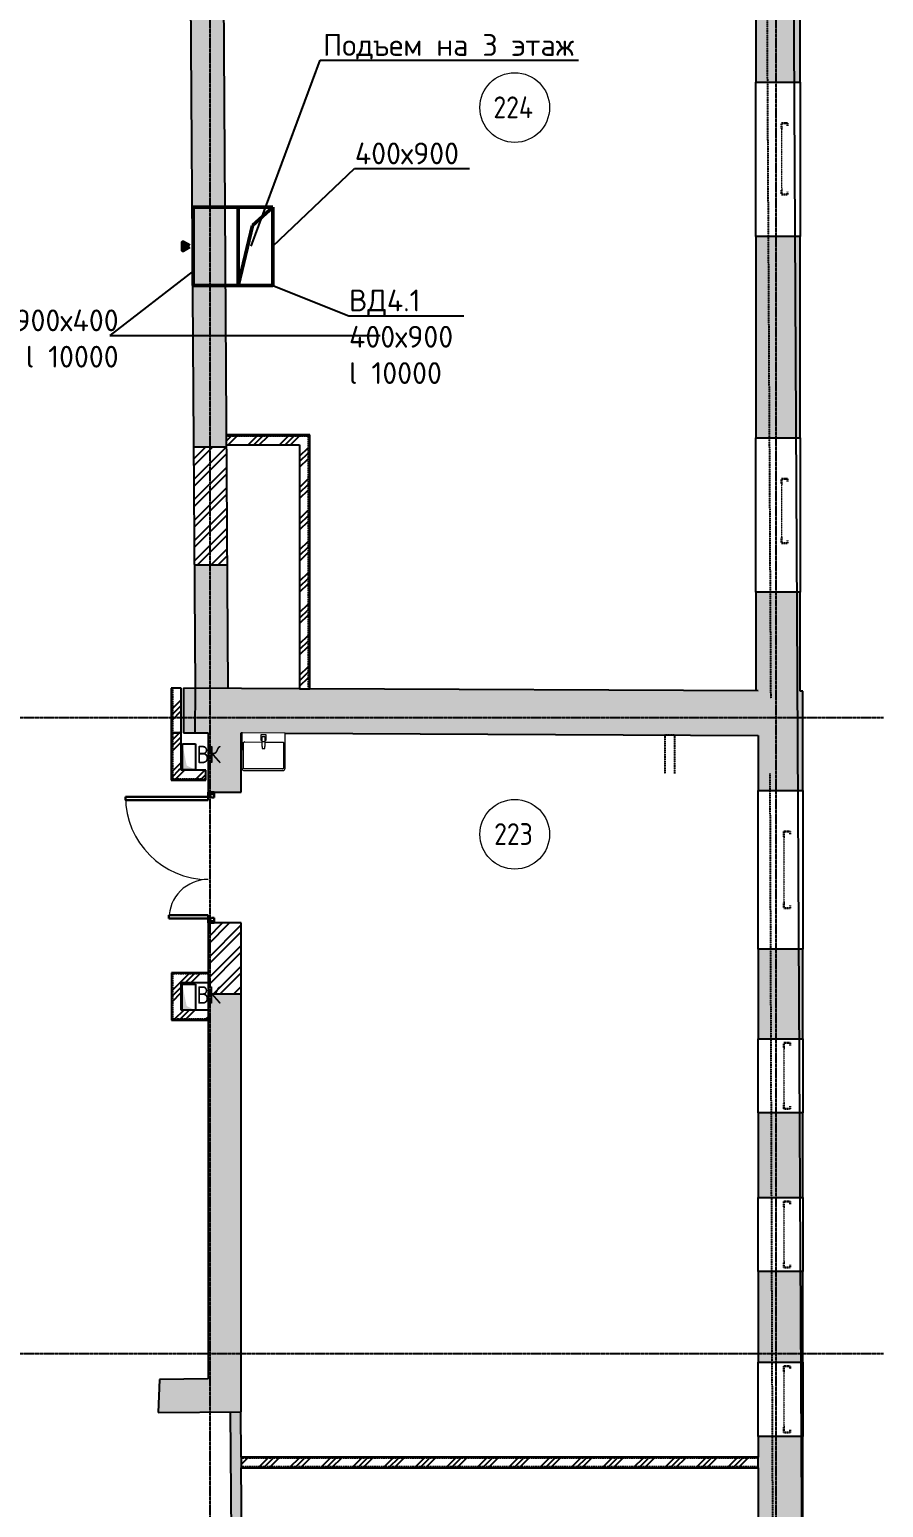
# Model space of a CAD drawing. Header units: millimetres. Extents: x -99936 to 523262, y -63190 to 327013.
# Drawn here: x 155473 to 165281, y 11641 to 28605 of the extents above; entities that cross this region are included whole.
import ezdxf
from ezdxf import colors
from ezdxf.entities.mleader import LeaderData, LeaderLine
from ezdxf.math import Vec2, Vec3

# ---------------------------------------------------------------- set-up
doc = ezdxf.new("R2010")
doc.units = ezdxf.units.MM
for name, pattern in [('ADSK_Линия сетки', [25, 20, -2.5, 0, -2.5]), ('ADSK_Сверху', [4.5, 3, -1.5]), ('ADSK_Снесено', [4.5, 3, -1.5])]:
    doc.linetypes.add(name, pattern=pattern)
for name, color, linetype, lineweight, true_color in [('_ Окна', 5, 'Continuous', 30, 0x0000ff), ('Линии', 7, 'Continuous', 9, 0x00a600), ('Стены внутренние', 5, 'Continuous', 18, 0x0000ff), ('Стены наружные', 1, 'ADSK_Снесено', 18, 0xff0000)]:
    doc.layers.add(name, color=color, linetype=linetype, lineweight=lineweight, true_color=true_color)
for name, color, linetype, lineweight in [('Аннотация', 7, 'Continuous', 9), ('Вытяжка', 5, 'Continuous', 60), ('Двери', 251, 'Continuous', 18), ('ДУ', 5, 'Continuous', 50), ('Марки помещений', 7, 'Continuous', 20), ('Окна', 251, 'Continuous', 18), ('Перекрытие', 7, 'Continuous', 18), ('Сантехника', 251, 'Continuous', 18), ('Узлы', 7, 'Continuous', 18)]:
    doc.layers.add(name, color=color, linetype=linetype, lineweight=lineweight)
doc.styles.add('GOST Common_1', font='GOST Common_0.ttf', dxfattribs={"width": 0.9, "height": 200})
doc.styles.add('GOST Common_2', font='GOST Common_0.ttf', dxfattribs={"width": 0.9, "height": 250})
doc.styles.add('ISOCPEUR', font='isocpeur.ttf', dxfattribs={"height": 250})
pattern_1 = [(45, (108139.4, 150), (-179.6051, 179.6051), []), (45, (108202.9, 150), (0, 359.2102), []), (45, (108075.9, 150), (0, 359.2102), [])]
pattern_2 = [(45, (108139.4, 150), (-117.8655, 117.8655), []), (45, (108217.98, 150), (-117.8655, 117.8655), [])]

# ---------------------------------------------------------------- blocks, each defined once
blk = doc.blocks.new('Витраж-тент со смещением вовне - 60мм 30 сдвиг-1466956-02 План 2-го этажа маркировочный')
at = {"layer": '_ Окна', "color": 161, "linetype": 'ADSK_Сверху', "true_color": 0xaaaaff}
for p, q in [((-410, 25), (-410, -45)), ((-410, 25), (-380, 25)), ((-410, -45), (-410, 25)), ((410, 25), (380, 25)), ((410, -45), (410, 25)), ((410, -45), (410, 25)), ((-350, -45), (-410, -45)), ((-350, -35), (-350, -45)), ((350, -35), (350, -45)), ((350, -45), (410, -45))]:
    blk.add_line(p, q, dxfattribs=at)
at = {"layer": 'Окна', "color": 161, "linetype": 'ADSK_Сверху', "true_color": 0xaaaaff}
blk.add_line((-350, -45), (350, -45), dxfattribs=at)
blk = doc.blocks.new('Витраж-тент со смещением вовне - 60мм 30 сдвиг-1466950-02 План 2-го этажа маркировочный')
at = {"layer": '_ Окна', "color": 161, "linetype": 'ADSK_Сверху', "true_color": 0xaaaaff}
for p, q in [((-370, 25), (-370, -45)), ((-370, 25), (-340, 25)), ((-370, -45), (-370, 25)), ((370, 25), (340, 25)), ((370, -45), (370, 25)), ((370, -45), (370, 25)), ((-310, -45), (-370, -45)), ((-310, -35), (-310, -45)), ((310, -35), (310, -45)), ((310, -45), (370, -45))]:
    blk.add_line(p, q, dxfattribs=at)
at = {"layer": 'Окна', "color": 161, "linetype": 'ADSK_Сверху', "true_color": 0xaaaaff}
blk.add_line((-310, -45), (310, -45), dxfattribs=at)
blk = doc.blocks.new('Витраж-тент со смещением вовне - 60мм 30 сдвиг-1466942-02 План 2-го этажа маркировочный')
at = {"layer": '_ Окна', "color": 161, "linetype": 'ADSK_Сверху', "true_color": 0xaaaaff}
for p, q in [((-440, 25), (-440, -45)), ((-440, 25), (-410, 25)), ((-440, -45), (-440, 25)), ((440, 25), (410, 25)), ((440, -45), (440, 25)), ((440, -45), (440, 25)), ((-380, -45), (-440, -45)), ((-380, -35), (-380, -45)), ((380, -35), (380, -45)), ((380, -45), (440, -45))]:
    blk.add_line(p, q, dxfattribs=at)
at = {"layer": 'Окна', "color": 161, "linetype": 'ADSK_Сверху', "true_color": 0xaaaaff}
blk.add_line((-380, -45), (380, -45), dxfattribs=at)
blk = doc.blocks.new('Витраж-тент со смещением вовне - 60мм 30 сдвиг-1466941-02 План 2-го этажа маркировочный')
at = {"layer": '_ Окна', "color": 161, "linetype": 'ADSK_Сверху', "true_color": 0xaaaaff}
for p, q in [((-379, 25), (-379, -45)), ((-379, 25), (-349, 25)), ((-379, -45), (-379, 25)), ((379, 25), (349, 25)), ((379, -45), (379, 25)), ((379, -45), (379, 25)), ((-319, -45), (-379, -45)), ((-319, -35), (-319, -45)), ((319, -35), (319, -45)), ((319, -45), (379, -45))]:
    blk.add_line(p, q, dxfattribs=at)
at = {"layer": 'Окна', "color": 161, "linetype": 'ADSK_Сверху', "true_color": 0xaaaaff}
blk.add_line((-319, -45), (319, -45), dxfattribs=at)
blk = doc.blocks.new('AC_Дверь_Двупольная - Д-28л 1500х2200h-2039724-02 План 2-го этажа маркировочный')
at = {"layer": 'Двери', "lineweight": 30}
for p, q in [((700, 1140), (660, 1140)), ((660, 1140), (660, 190)), ((700, 190), (700, 1140)), ((-700, 640), (-660, 640)), ((-700, 190), (-700, 640)), ((-660, 640), (-660, 190)), ((-750, 190), (-730, 190)), ((-750, 120), (-750, 190)), ((-730, 190), (-700, 190)), ((-730, 120), (-730, 190)), ((-730, 190), (-730, 120)), ((-660, 190), (-700, 190)), ((-700, 190), (-700, 150)), ((660, 190), (700, 190)), ((730, 190), (700, 190)), ((700, 190), (700, 150)), ((730, 120), (730, 190)), ((750, 190), (730, 190)), ((730, 190), (730, 120)), ((750, 120), (750, 190)), ((-730, 120), (-750, 120)), ((-690, 120), (-730, 120)), ((-700, 150), (-690, 150)), ((-690, 150), (-690, 120)), ((700, 150), (690, 150)), ((690, 150), (690, 120)), ((690, 120), (730, 120)), ((730, 120), (750, 120))]:
    blk.add_line(p, q, dxfattribs=at)
at = {"layer": 'Двери'}
for centre, radius, start, end in [((700, 190), 950, 90, 180), ((-700, 190), 450, 360, 90)]:
    blk.add_arc(centre, radius, start, end, dxfattribs=at)
blk = doc.blocks.new('Parametric_Porcelain_bathroom_sink_20774 - 500х430мм-2098796-02 План 2-го этажа маркировочный')
at = {"layer": 'Сантехника'}
for p, q in [((-125, 605), (-125, 205)), ((-105, 318), (-105, 605)), ((345, 635), (-95, 635)), ((-95, 615), (345, 615)), ((355, 605), (355, 318)), ((375, 205), (375, 605)), ((140, 384), (110, 384)), ((110, 384), (110, 361)), ((140, 384), (110, 384)), ((110, 301), (110, 361)), ((140, 361), (140, 384)), ((140, 361), (140, 301)), ((-125, 205), (-120, 205)), ((-120, 205), (-115, 205)), ((-115, 205), (365, 205)), ((110, 308), (-95, 308)), ((93, 286), (93, 227)), ((110, 288), (95, 288)), ((95, 225), (155, 225)), ((110, 266), (110, 301)), ((140, 301), (110, 301)), ((110, 246), (110, 266)), ((140, 246), (110, 246)), ((345, 308), (140, 308)), ((140, 301), (140, 266)), ((155, 288), (140, 288)), ((140, 266), (140, 246)), ((156, 227), (156, 286)), ((365, 205), (370, 205)), ((370, 205), (375, 205))]:
    blk.add_line(p, q, dxfattribs=at)
at = {"layer": 'Сантехника', "flags": 128}
for points in [[(-95, 635), (-96, 635), (-97, 635), (-99, 635), (-100, 635), (-101, 634), (-102, 634), (-103, 634), (-104, 633), (-106, 633), (-107, 633), (-108, 632), (-109, 632), (-110, 631), (-111, 630), (-112, 630), (-113, 629), (-114, 628), (-115, 628), (-116, 627), (-117, 626), (-117, 625), (-118, 624), (-119, 623), (-120, 622), (-120, 621), (-121, 620), (-121, 619), (-122, 618), (-123, 617), (-123, 616), (-123, 615), (-124, 614), (-124, 612), (-124, 611), (-125, 610), (-125, 609), (-125, 608), (-125, 607), (-125, 605), (-125, 605)], [(-105, 605), (-105, 605), (-105, 606), (-105, 606), (-105, 607), (-105, 607), (-105, 607), (-105, 608), (-104, 608), (-104, 609), (-104, 609), (-104, 609), (-104, 610), (-104, 610), (-103, 610), (-103, 611), (-103, 611), (-103, 611), (-103, 612), (-102, 612), (-102, 612), (-102, 612), (-101, 613), (-101, 613), (-101, 613), (-100, 613), (-100, 614), (-100, 614), (-99, 614), (-99, 614), (-99, 614), (-98, 614), (-98, 615), (-97, 615), (-97, 615), (-97, 615), (-96, 615), (-96, 615), (-96, 615), (-95, 615), (-95, 615)], [(-105, 606), (-105, 606), (-105, 606), (-105, 605), (-105, 605)], [(-101, 613), (-101, 613), (-102, 613), (-102, 612), (-102, 612), (-102, 612)], [(-95, 615), (-95, 615), (-96, 615), (-96, 615), (-97, 615)], [(375, 605), (375, 606), (375, 607), (375, 609), (375, 610), (374, 611), (374, 612), (374, 613), (373, 614), (373, 616), (373, 617), (372, 618), (372, 619), (371, 620), (370, 621), (370, 622), (369, 623), (368, 624), (368, 625), (367, 626), (366, 627), (365, 627), (364, 628), (363, 629), (362, 630), (361, 630), (360, 631), (359, 631), (358, 632), (357, 633), (356, 633), (355, 633), (354, 634), (352, 634), (351, 634), (350, 635), (349, 635), (348, 635), (347, 635), (345, 635), (345, 635)], [(346, 615), (346, 615), (346, 615), (345, 615), (345, 615)], [(345, 615), (345, 615), (346, 615), (346, 615), (347, 615), (347, 615), (347, 615), (348, 615), (348, 614), (349, 614), (349, 614), (349, 614), (350, 614), (350, 614), (350, 613), (351, 613), (351, 613), (351, 613), (352, 613), (352, 612), (352, 612), (352, 612), (353, 611), (353, 611), (353, 611), (353, 610), (354, 610), (354, 610), (354, 609), (354, 609), (354, 609), (354, 608), (355, 608), (355, 607), (355, 607), (355, 607), (355, 606), (355, 606), (355, 606), (355, 605), (355, 605)], [(353, 611), (353, 611), (353, 612), (352, 612), (352, 612), (352, 612)], [(355, 605), (355, 605), (355, 606), (355, 606), (355, 607)], [(-105, 318), (-105, 318), (-105, 317), (-105, 317), (-105, 317)], [(-95, 308), (-95, 308), (-96, 308), (-96, 308), (-97, 308), (-97, 308), (-97, 308), (-98, 309), (-98, 309), (-99, 309), (-99, 309), (-99, 309), (-100, 309), (-100, 309), (-100, 310), (-101, 310), (-101, 310), (-101, 310), (-102, 311), (-102, 311), (-102, 311), (-102, 311), (-103, 312), (-103, 312), (-103, 312), (-103, 313), (-104, 313), (-104, 313), (-104, 314), (-104, 314), (-104, 315), (-104, 315), (-105, 315), (-105, 316), (-105, 316), (-105, 316), (-105, 317), (-105, 317), (-105, 318), (-105, 318), (-105, 318)], [(-103, 312), (-103, 312), (-103, 312), (-102, 311), (-102, 311), (-102, 311)], [(-96, 308), (-96, 308), (-96, 308), (-95, 308), (-95, 308)], [(355, 318), (355, 318), (355, 317), (355, 317), (355, 317), (355, 316), (355, 316), (355, 315), (354, 315), (354, 315), (354, 314), (354, 314), (354, 314), (354, 313), (353, 313), (353, 313), (353, 312), (353, 312), (353, 312), (352, 311), (352, 311), (352, 311), (351, 310), (351, 310), (351, 310), (350, 310), (350, 310), (350, 309), (349, 309), (349, 309), (349, 309), (348, 309), (348, 309), (347, 308), (347, 308), (347, 308), (346, 308), (346, 308), (346, 308), (345, 308), (345, 308)], [(345, 308), (345, 308), (346, 308), (346, 308), (347, 308)], [(351, 310), (351, 310), (352, 311), (352, 311), (352, 311), (352, 311)], [(355, 317), (355, 317), (355, 318), (355, 318), (355, 318)]]:
    blk.add_lwpolyline(points, dxfattribs=at)
at = {"layer": 'Сантехника'}
for centre, radius, start, end in [((95, 286), 1.87, 120, 150), ((95, 286), 1.87, 90, 180), ((95, 286), 1.87, 120, 150), ((95, 286), 1.87, 120, 150), ((95, 227), 1.49, 180, 270), ((155, 286), 1.87, 0, 90), ((155, 227), 1.49, 270, 360), ((155, 286), 1.87, 30, 60), ((155, 286), 1.87, 30, 60), ((155, 286), 1.87, 30, 60)]:
    blk.add_arc(centre, radius, start, end, dxfattribs=at)
blk = doc.blocks.new('ADSK_Марка_Помещение_ОдноЗначение - Номер-247393-02 План 2-го этажа маркировочный')
at = {"layer": 'Марки помещений'}
blk.add_circle((0, 0), 4, dxfattribs=at)
blk = doc.blocks.new('*U2030')
for p, q in [((0, 450), (0, -450)), ((0, 0), (0, 50))]:
    blk.add_line(p, q)
at = {"layer": 'Вытяжка'}
blk.add_lwpolyline([(45, 0), (122, -44), (122, 44)], close=True, dxfattribs=at)

msp = doc.modelspace()

# ---------------------------------------------------------------- hatches: boundary and pattern name
at = {"layer": 'Стены внутренние', "lineweight": 25, "true_color": 0x636466}
h = msp.add_hatch(color=251, dxfattribs=at)
h.paths.add_polyline_path([(157754.999, 21041.655), (157745.776, 22458.573), (157365.784, 22456.1), (157374.98, 21043.41), (157701.077, 21041.904)])
h.paths.add_polyline_path([(157356.946, 23813.889), (157736.938, 23816.363), (157693.239, 30529.8), (157313.247, 30527.327), (157327.161, 28389.841)])
h.paths.add_polyline_path([(157303.484, 32027.295), (157683.476, 32029.768), (157650.936, 37028.762), (157270.9, 37033.066), (157300.275, 32520.267)])
h = msp.add_hatch(dxfattribs=at)
h.set_pattern_fill('FP_1', color=251, style=0, pattern_type=2)
h.set_pattern_definition(pattern_1)
h.paths.add_polyline_path([(157736.805, 23836.878), (158675.615, 23836.878), (158675.615, 23936.878), (157736.154, 23936.878)])
h = msp.add_hatch(dxfattribs=at)
h.set_pattern_fill('FP_2', color=251, style=0, pattern_type=2)
h.set_pattern_definition(pattern_2)
h.paths.add_polyline_path([(157365.784, 22456.1), (157745.776, 22458.573), (157736.938, 23816.363), (157356.946, 23813.889), (157363.969, 22735.085)])
h = msp.add_hatch(dxfattribs=at)
h.set_pattern_fill('FP_1', color=251, style=0, pattern_type=2)
h.set_pattern_definition(pattern_1)
h.paths.add_polyline_path([(158675.615, 21037.405), (158675.615, 23836.878), (158575.615, 23836.878), (158575.615, 21037.867)])
h = msp.add_hatch(dxfattribs=at)
h.set_pattern_fill('FP_1', color=251, style=0, pattern_type=2)
h.set_pattern_definition(pattern_1)
h.paths.add_polyline_path([(157213.809, 20534.149), (157213.809, 21044.154), (157113.809, 21044.154), (157113.809, 20534.149)])
h = msp.add_hatch(dxfattribs=at)
h.set_pattern_fill('FP_1', color=251, style=0, pattern_type=2)
h.set_pattern_definition(pattern_1)
h.paths.add_polyline_path([(157213.809, 20103.939), (157213.809, 20534.149), (157113.809, 20534.149), (157113.809, 20103.939)])
h = msp.add_hatch(color=251, dxfattribs=at)
h.paths.add_polyline_path([(157524.666, 12735.945), (157904.666, 12739.588), (157904.666, 17531.682), (157524.666, 17531.682), (157524.666, 12739.588)])
h.paths.add_polyline_path([(157524.666, 19849.642), (157904.666, 19850.216), (157904.666, 20530.959), (157524.666, 20532.713), (157524.666, 19850.216)])
h = msp.add_hatch(dxfattribs=at)
h.set_pattern_fill('FP_1', color=251, style=0, pattern_type=2)
h.set_pattern_definition(pattern_1)
h.paths.add_polyline_path([(157113.809, 20003.939), (157498.053, 20003.939), (157498.053, 20103.939), (157113.809, 20103.939)])
h = msp.add_hatch(dxfattribs=at)
h.set_pattern_fill('FP_2', color=251, style=0, pattern_type=2)
h.set_pattern_definition(pattern_2)
h.paths.add_polyline_path([(157772.627, 17531.682), (157904.666, 17531.682), (157904.666, 18349.638), (157524.666, 18349.638), (157524.666, 17531.682), (157621.681, 17531.682)])
h = msp.add_hatch(dxfattribs=at)
h.set_pattern_fill('FP_1', color=251, style=0, pattern_type=2)
h.set_pattern_definition(pattern_1)
h.paths.add_polyline_path([(157524.666, 17665.939), (157524.666, 17765.939), (157113.809, 17765.939), (157113.809, 17665.939), (157213.809, 17665.939)])
h = msp.add_hatch(dxfattribs=at)
h.set_pattern_fill('FP_1', color=251, style=0, pattern_type=2)
h.set_pattern_definition(pattern_1)
h.paths.add_polyline_path([(157213.809, 17347.939), (157213.809, 17665.939), (157113.809, 17665.939), (157113.809, 17347.939), (157154.296, 17347.939)])
h = msp.add_hatch(dxfattribs=at)
h.set_pattern_fill('FP_1', color=251, style=0, pattern_type=2)
h.set_pattern_definition(pattern_1)
h.paths.add_polyline_path([(157377.813, 17247.939), (157524.666, 17247.939), (157524.666, 17347.939), (157113.809, 17347.939), (157113.809, 17247.939), (157227.813, 17247.939)])
h = msp.add_hatch(color=251, dxfattribs=at)
h.paths.add_polyline_path([(154861.073, 12710.41), (155257.605, 12714.211), (155253.312, 13094.187), (154857.43, 13090.392), (154860.724, 12746.862)])
h.paths.add_polyline_path([(156949.565, 12730.432), (157524.666, 12735.945), (157524.666, 13115.963), (156964.772, 13110.595), (156951.59, 12781.055)])
h = msp.add_hatch(color=251, dxfattribs=at)
h.paths.add_polyline_path([(157928.32, 9192.302), (157919.936, 10190.436), (157799.94, 10189.428), (157808.316, 9192.302)])
h.paths.add_polyline_path([(157788.717, 11525.709), (157908.713, 11526.716), (157898.526, 12739.53), (157778.531, 12738.379), (157788.708, 11526.716)])
h = msp.add_hatch(dxfattribs=at)
h.set_pattern_fill('FP_1', color=251, style=0, pattern_type=2)
h.set_pattern_definition(pattern_1)
h.paths.add_polyline_path([(157903.84, 12106.788), (163843.349, 12106.788), (163843.349, 12206.788), (157903, 12206.788)])
at = {"layer": 'Стены наружные', "linetype": 'Continuous', "lineweight": 25, "true_color": 0x636466}
h = msp.add_hatch(color=251, dxfattribs=at)
h.paths.add_polyline_path([(164324.856, 21011.322), (164324.856, 22148.705), (163814.856, 22148.705), (163814.856, 21013.676), (163982.974, 21012.9)])
h.paths.add_polyline_path([(164324.856, 23918.705), (164324.856, 26230.685), (163814.856, 26230.685), (163814.856, 23918.705), (163931.946, 23918.705)])
h.paths.add_polyline_path([(163931.946, 28000.685), (164324.856, 28000.685), (164324.856, 30454.656), (163814.856, 30454.656), (163814.856, 28000.685), (163880.779, 28000.685)])
h.paths.add_polyline_path([(163877.97, 32224.656), (164324.856, 32224.656), (164324.856, 34754.336), (163814.856, 34754.336), (163814.856, 32224.656), (163859.276, 32224.656)])
h.paths.add_polyline_path([(163847.584, 36524.336), (164324.856, 36524.336), (164324.856, 43909.207), (163814.856, 43909.207), (163814.856, 36524.336), (163838.315, 36524.336)])
h = msp.add_hatch(color=251, dxfattribs=at)
h.paths.add_polyline_path([(157372.625, 20533.415), (157374.98, 21043.41), (157241.823, 21044.025), (157242.048, 20534.018)])
h.paths.add_polyline_path([(155230.118, 20543.308), (155229.892, 21053.314), (154683.789, 21055.836), (154681.434, 20545.841), (155229.892, 20543.309)])
msp.add_hatch(color=251, dxfattribs=at).paths.add_polyline_path([(163843.349, 20503.539), (163843.349, 21013.545), (157374.98, 21043.41), (157372.625, 20533.415), (162213.021, 20511.067)])
h = msp.add_hatch(color=251, dxfattribs=at)
h.paths.add_polyline_path([(164353.349, 9192.302), (164353.349, 9668.551), (163843.349, 9668.551), (163843.349, 9192.302), (163982.974, 9192.302)])
h.paths.add_polyline_path([(164353.349, 11488.551), (164353.349, 12457.188), (163843.349, 12457.188), (163843.349, 11488.551), (163982.974, 11488.551)])
h.paths.add_polyline_path([(163843.349, 13307.188), (164353.349, 13307.188), (164353.349, 14348.217), (163843.349, 14348.217)])
h.paths.add_polyline_path([(163960.994, 15198.217), (164353.349, 15198.217), (164353.349, 16171.204), (163843.349, 16171.204), (163843.349, 15198.217)])
h.paths.add_polyline_path([(163843.349, 17021.204), (164353.349, 17021.204), (164353.349, 18049.21), (163843.349, 18049.21)])
h.paths.add_polyline_path([(164353.349, 19869.21), (164353.349, 21011.19), (163843.349, 21013.545), (163843.349, 19869.21), (164324.856, 19869.21)])
at = {"layer": 'Узлы', "lineweight": 25, "true_color": 0x636466}
for points in [[(157228.46, 20107.955), (157378.46, 20107.955), (157277.958, 20157.452), (157228.46, 20407.955), (157228.46, 20118.59)], [(157277.31, 17347.96), (157377.813, 17347.96), (157277.31, 17397.457), (157227.813, 17647.96), (157227.813, 17347.96)]]:
    msp.add_hatch(color=251, dxfattribs=at).paths.add_polyline_path(points)

# ---------------------------------------------------------------- linework, layer by layer
at = {"linetype": 'ADSK_Линия сетки', "lineweight": 25}
for p, q in [((157549.31, -3863.552), (157549.31, 44684.787)), ((164049.31, -3863.552), (164049.31, 44684.787)), ((97053.175, 20706.788), (165281.118, 20706.788)), ((97053.175, 13406.788), (165281.118, 13406.788))]:
    msp.add_line(p, q, dxfattribs=at)
at = {"color": 251, "lineweight": 25, "true_color": 0x636466}
msp.add_lwpolyline([(154172.612, 21084.059), (154172.612, 43909.207), (164172.017, 43909.207), (164353.349, 8682.302), (158072.8, 8682.302), (158072.8, 300.232), (150176.331, 300.232), (150176.331, 2256.788), (139375.373, 2336.478), (139475.795, 2335.737), (139475.795, -2582.567), (127112.043, -2582.567), (127112.043, 2336.478), (116412.397, 2336.478), (116412.397, 422.021), (108429.898, 456.788), (108429.898, 8679.252)], dxfattribs=at)
at = {"layer": 'ДУ'}
for p, q in [((158268.38, 26567.43), (158033.103, 26356.778)), ((158033.103, 26356.778), (157868.38, 25667.43))]:
    msp.add_line(p, q, dxfattribs=at)
for points in [[(157354.218, 26567.43), (157868.38, 26567.43), (157868.38, 25667.43), (157354.218, 25667.43)], [(158268.38, 26567.43), (158268.38, 25667.43), (157868.38, 25667.43), (157868.38, 26567.43)]]:
    msp.add_lwpolyline(points, close=True, dxfattribs=at)
at = {"layer": 'Линии', "color": 251, "lineweight": 25, "true_color": 0x636466}
for p, q in [((157228.46, 20407.955), (157378.46, 20407.955)), ((157228.46, 20107.955), (157228.46, 20407.955)), ((157378.46, 20407.955), (157378.46, 20107.955)), ((157378.46, 20107.955), (157228.46, 20107.955)), ((157227.813, 17647.96), (157377.813, 17647.96)), ((157227.813, 17347.96), (157227.813, 17647.96)), ((157377.813, 17647.96), (157377.813, 17347.96)), ((157377.813, 17347.96), (157227.813, 17347.96))]:
    msp.add_line(p, q, dxfattribs=at)
at = {"layer": 'Перекрытие', "color": 251, "linetype": 'ADSK_Сверху', "lineweight": 25, "true_color": 0x636466}
for p, q in [((163919.91, 33076.014), (163984.863, 21116.565)), ((163984.863, 21116.565), (163985.891, 20927.347)), ((163976.236, 20064.675), (163991.132, 15814.604)), ((163991.132, 15814.604), (164005.006, 11856.224)), ((164005.006, 11856.224), (164014.804, 9060.653))]:
    msp.add_line(p, q, dxfattribs=at)
at = {"layer": 'Стены внутренние', "color": 251, "lineweight": 25, "true_color": 0x636466}
for p, q in [((157313.247, 30527.327), (157374.98, 21043.41)), ((157754.999, 21041.655), (157693.239, 30529.8)), ((158690.615, 23951.878), (157736.056, 23951.878)), ((158690.615, 21037.336), (158690.615, 23951.878)), ((157356.946, 23813.889), (157736.938, 23816.363)), ((157736.805, 23836.878), (158575.615, 23836.878)), ((158575.615, 23836.878), (158575.615, 21037.867)), ((157745.776, 22458.573), (157365.784, 22456.1)), ((157213.809, 21044.154), (157098.809, 21044.154)), ((157098.809, 21044.154), (157098.809, 19988.939)), ((157213.809, 20103.939), (157213.809, 21044.154)), ((158575.615, 21037.867), (158690.615, 21037.336)), ((157213.809, 20534.149), (157098.809, 20534.68)), ((157098.809, 20534.149), (157213.809, 20534.149)), ((157524.666, 20532.713), (157524.666, 19849.638)), ((157904.666, 19849.638), (157904.666, 20530.959)), ((157498.053, 20103.939), (157213.809, 20103.939)), ((157498.053, 19988.939), (157498.053, 20103.939)), ((157098.809, 19988.939), (157498.053, 19988.939)), ((157594.666, 19849.638), (157904.666, 19849.638)), ((157524.666, 18349.638), (157524.666, 17237.939)), ((157904.666, 18349.638), (157594.666, 18349.638)), ((157904.666, 12739.588), (157904.666, 18349.638)), ((157101.809, 17777.939), (157101.809, 17235.939)), ((157524.666, 17777.939), (157101.809, 17777.939)), ((157213.809, 17347.939), (157213.809, 17665.939)), ((157213.809, 17665.939), (157524.666, 17665.939)), ((157904.666, 17531.682), (157524.666, 17531.682)), ((157524.666, 17347.939), (157213.809, 17347.939)), ((157101.809, 17235.939), (157524.666, 17235.939)), ((157524.666, 17235.939), (157524.666, 13115.963)), ((156964.772, 13110.595), (156949.565, 12730.432)), ((157524.666, 13115.963), (156964.772, 13110.595)), ((156949.565, 12730.432), (157904.666, 12739.588)), ((157778.531, 12738.379), (157790.393, 11326.181)), ((157902.9, 12218.788), (157898.526, 12739.53)), ((163843.349, 12218.788), (157902.9, 12218.788)), ((157902.916, 12216.788), (157903.924, 12096.788)), ((163843.349, 12096.788), (163843.349, 12216.788)), ((157910.388, 11327.189), (157903.941, 12094.788)), ((157903.941, 12094.788), (163843.349, 12094.788))]:
    msp.add_line(p, q, dxfattribs=at)
at = {"layer": 'Стены внутренние', "color": 251, "linetype": 'ADSK_Сверху', "lineweight": 25, "true_color": 0x636466}
for p, q in [((162771.597, 20508.488), (162771.597, 20064.675)), ((162771.597, 20508.488), (162886.597, 20507.957)), ((162886.597, 20064.675), (162886.597, 20507.957))]:
    msp.add_line(p, q, dxfattribs=at)
at = {"layer": 'Стены наружные', "color": 251, "linetype": 'Continuous', "lineweight": 25, "true_color": 0x636466}
for p, q in [((163814.856, 30454.656), (163814.856, 28000.685)), ((164324.856, 28000.685), (164324.856, 30454.656)), ((163814.856, 28000.685), (164324.856, 28000.685)), ((163814.856, 26230.685), (163814.856, 28000.685)), ((164324.856, 28000.685), (164324.856, 26230.685)), ((164324.856, 26230.685), (163814.856, 26230.685)), ((163814.856, 26230.685), (163814.856, 23918.705)), ((164324.856, 23918.705), (164324.856, 26230.685)), ((163814.856, 23918.705), (164324.856, 23918.705)), ((163814.856, 22148.705), (163814.856, 23918.705)), ((164324.856, 23918.705), (164324.856, 22148.705)), ((164324.856, 22148.705), (163814.856, 22148.705)), ((163814.856, 22148.705), (163814.856, 21013.676)), ((164324.856, 21011.322), (164324.856, 22148.705)), ((158575.615, 21037.867), (157241.823, 21044.025)), ((157241.823, 21044.025), (157242.048, 20534.018)), ((157374.98, 21043.41), (157372.625, 20533.415)), ((163843.349, 21013.545), (158690.615, 21037.336)), ((164353.349, 21011.19), (164324.856, 21011.322)), ((164353.349, 19869.21), (164353.349, 21011.19)), ((157242.048, 20534.018), (157524.666, 20532.713)), ((157904.666, 20530.959), (157911.1, 20530.929)), ((158410.754, 20528.622), (163843.349, 20503.539)), ((163843.349, 20503.539), (163843.349, 19869.21)), ((163843.349, 19869.21), (164353.349, 19869.21)), ((163843.349, 18049.21), (163843.349, 19869.21)), ((164353.349, 19869.21), (164353.349, 18049.21)), ((164353.349, 18049.21), (163843.349, 18049.21)), ((163843.349, 18049.21), (163843.349, 17021.204)), ((164353.349, 17021.204), (164353.349, 18049.21)), ((163843.349, 17021.204), (164353.349, 17021.204)), ((163843.349, 16171.204), (163843.349, 17021.204)), ((164353.349, 17021.204), (164353.349, 16171.204)), ((164353.349, 16171.204), (163843.349, 16171.204)), ((163843.349, 16171.204), (163843.349, 15198.217)), ((164353.349, 15198.217), (164353.349, 16171.204)), ((163843.349, 15198.217), (164353.349, 15198.217)), ((163843.349, 14348.217), (163843.349, 15198.217)), ((164353.349, 15198.217), (164353.349, 14348.217)), ((164353.349, 14348.217), (163843.349, 14348.217)), ((163843.349, 14348.217), (163843.349, 13307.188)), ((164353.349, 13307.188), (164353.349, 14348.217)), ((163843.349, 13307.188), (164353.349, 13307.188)), ((163843.349, 12457.188), (163843.349, 13307.188)), ((164353.349, 13307.188), (164353.349, 12457.188)), ((164353.349, 12457.188), (163843.349, 12457.188)), ((163843.349, 12457.188), (163843.349, 12218.788)), ((164353.349, 11488.551), (164353.349, 12457.188)), ((163843.349, 12094.788), (163843.349, 11488.551))]:
    msp.add_line(p, q, dxfattribs=at)
at = {"layer": 'Стены наружные', "color": 251, "lineweight": 25, "true_color": 0x636466}
for p, q in [((158681.615, 23942.878), (157736.115, 23942.878)), ((158675.615, 23936.878), (157736.154, 23936.878)), ((158675.615, 21037.405), (158675.615, 23936.878)), ((158681.615, 21037.377), (158681.615, 23942.878)), ((157107.809, 21044.154), (157107.809, 19997.939)), ((157113.809, 21044.154), (157113.809, 20003.939)), ((157107.809, 19997.939), (157498.053, 19997.939)), ((157113.809, 20003.939), (157498.053, 20003.939)), ((157524.666, 17775.939), (157101.809, 17775.939)), ((157101.809, 17765.939), (157103.809, 17765.939)), ((157103.809, 17777.939), (157103.809, 17235.939)), ((157113.809, 17765.939), (157113.809, 17247.939)), ((157524.666, 17765.939), (157113.809, 17765.939)), ((157103.809, 17247.939), (157101.809, 17247.939)), ((157101.809, 17237.939), (157524.666, 17237.939)), ((157113.809, 17247.939), (157524.666, 17247.939)), ((157524.666, 17235.939), (157524.666, 17237.939)), ((157902.9, 12218.788), (157902.916, 12216.788)), ((163843.349, 12216.788), (157902.916, 12216.788)), ((163843.349, 12216.788), (163843.349, 12218.788)), ((163843.349, 12206.788), (157903, 12206.788)), ((163843.349, 12106.788), (157903.84, 12106.788)), ((163843.349, 12096.788), (157903.924, 12096.788)), ((157903.924, 12096.788), (157903.941, 12094.788)), ((163843.349, 12094.788), (163843.349, 12096.788))]:
    msp.add_line(p, q, dxfattribs=at)

# ---------------------------------------------------------------- block references
at = {"layer": '_ Окна', "color": 251, "linetype": 'ADSK_Сверху', "lineweight": 25, "true_color": 0x636466}
for name, p, rotation in [('Витраж-тент со смещением вовне - 60мм 30 сдвиг-1466956-02 План 2-го этажа маркировочный', (164154.856, 27120.685), 269.9999999999992), ('Витраж-тент со смещением вовне - 60мм 30 сдвиг-1466950-02 План 2-го этажа маркировочный', (164154.856, 23078.705), 269.9999999999992), ('Витраж-тент со смещением вовне - 60мм 30 сдвиг-1466942-02 План 2-го этажа маркировочный', (164183.349, 18959.21), 270.0000000000002), ('Витраж-тент со смещением вовне - 60мм 30 сдвиг-1466941-02 План 2-го этажа маркировочный', (164183.349, 16596.204), 270.0000000000003), ('Витраж-тент со смещением вовне - 60мм 30 сдвиг-1466941-02 План 2-го этажа маркировочный', (164183.349, 14773.217), 270.0000000000003), ('Витраж-тент со смещением вовне - 60мм 30 сдвиг-1466941-02 План 2-го этажа маркировочный', (164183.349, 12882.188), 270.0000000000003)]:
    msp.add_blockref(name, p, dxfattribs=dict(at, rotation=rotation))
at = {"layer": 'Двери', "color": 251, "lineweight": 25, "true_color": 0x636466, "rotation": 89.9999999999999}
msp.add_blockref('AC_Дверь_Двупольная - Д-28л 1500х2200h-2039724-02 План 2-го этажа маркировочный', (157714.666, 19099.638), dxfattribs=at)
at = {"layer": 'ДУ', "rotation": 180}
msp.add_blockref('*U2030', (157354.218, 26117.43), dxfattribs=at)
at = {"layer": 'Марки помещений', "color": 251, "lineweight": 25, "true_color": 0x636466, "xscale": 99.99999999999993, "yscale": 99.99999999999993, "zscale": 99.99999999999993}
for p in [(161045.82, 27709.58), (161045.82, 19367.697)]:
    msp.add_blockref('ADSK_Марка_Помещение_ОдноЗначение - Номер-247393-02 План 2-го этажа маркировочный', p, dxfattribs=at)
at = {"layer": 'Сантехника', "color": 251, "lineweight": 25, "true_color": 0x636466, "rotation": 179.7354599844069}
msp.add_blockref('Parametric_Porcelain_bathroom_sink_20774 - 500х430мм-2098796-02 План 2-го этажа маркировочный', (158286.872, 20734.196), dxfattribs=at)

# ---------------------------------------------------------------- texts
at = {"layer": 'Аннотация', "color": 251, "lineweight": 25, "true_color": 0x636466, "char_height": 200, "width": 360.75937, "attachment_point": 1, "style": 'GOST Common_2'}
for insert in [(157393.395, 20384.052), (157392.748, 17624.057)]:
    msp.add_mtext('ВК', dxfattribs=dict(at, insert=insert))
at = {"layer": 'Марки помещений', "color": 251, "lineweight": 25, "true_color": 0x636466, "char_height": 250, "attachment_point": 1, "style": 'GOST Common_1'}
for s, insert, width in [('224', (160801.013, 27837.305), 606.07575), ('223', (160809.563, 19495.422), 584.43019)]:
    msp.add_mtext(s, dxfattribs=dict(at, insert=insert, width=width))

# ---------------------------------------------------------------- leaders
at = {"ltscale": 10}
ml = msp.add_multileader_mtext('Standard', dxfattribs=at)
ml.set_content('Подъем на 3 этаж', color=256, style='ISOCPEUR')
ml.set_leader_properties()
ml.build(insert=Vec2(0, 0))
ml.multileader.update_dxf_attribs({"text_left_attachment_type": 6, "text_right_attachment_type": 6, "dogleg_length": 0.36, "arrow_head_size": 0.18})
ctx = ml.context
ctx.base_point, ctx.char_height, ctx.arrow_head_size, ctx.landing_gap_size, ctx.plane_origin = Vec3(158812.719, 28252.633), 250, 0.18, 0.09, Vec3(158018.38, 26117.43)
ctx.left_attachment, ctx.right_attachment, ctx.text_align_type = 6, 6, 2
notes = []
notes.append((ctx, [(0, (1, 1, 0), (158812.359, 28252.633), (1, 0), 0.36, [(0, [(158018.38, 26117.43)], 0, [])])]))
ctx.mtext.insert, ctx.mtext.alignment, ctx.mtext.flow_direction = Vec3(161725.309, 28552.633), 3, 5
ml = msp.add_multileader_mtext('Standard', dxfattribs=at)
ml.set_content('400х900', color=256, style='ISOCPEUR')
ml.set_leader_properties()
ml.build(insert=Vec2(0, 0))
ml.multileader.update_dxf_attribs({"text_left_attachment_type": 6, "text_right_attachment_type": 6, "dogleg_length": 0.36, "arrow_head_size": 0.18})
ctx = ml.context
ctx.base_point, ctx.char_height, ctx.arrow_head_size, ctx.landing_gap_size, ctx.plane_origin = Vec3(159205.953, 27008.078), 250, 0.18, 0.09, Vec3(160709.932, 25593.727)
ctx.left_attachment, ctx.right_attachment, ctx.text_align_type = 6, 6, 2
notes.append((ctx, [(0, (1, 1, 0), (159205.593, 27008.078), (1, 0), 0.36, [(0, [(158268.38, 26117.43)], 0, [])])]))
ctx.mtext.insert, ctx.mtext.alignment, ctx.mtext.flow_direction = Vec3(160406.043, 27308.078), 3, 5
ml = msp.add_multileader_mtext('Standard', dxfattribs=at)
ml.set_content('РРК-1D-60 900х400\\Pl 10000', color=256, style='ISOCPEUR')
ml.set_leader_properties()
ml.build(insert=Vec2(0, 0))
ml.multileader.update_dxf_attribs({"text_left_attachment_type": 6, "text_right_attachment_type": 6, "dogleg_length": 0.36, "arrow_head_size": 0.18})
ctx = ml.context
ctx.base_point, ctx.char_height, ctx.arrow_head_size, ctx.landing_gap_size, ctx.plane_origin = Vec3(153521.701, 25091.732), 250, 0.18, 0.09, Vec3(157674.335, 25811.639)
ctx.left_attachment, ctx.right_attachment, ctx.text_align_type = 6, 6, 2
notes.append((ctx, [(0, (1, 1, 0), (156394.4, 25091.732), (-1, 0), 0.36, [(0, [(157355.89, 25835.677)], 0, [])])]))
ctx.mtext.insert, ctx.mtext.alignment, ctx.mtext.flow_direction = Vec3(156496.791, 25391.732), 3, 5
ml = msp.add_multileader_mtext('Standard', dxfattribs=at)
ml.set_content('ВД4.1\\P400х900\\Pl 10000', color=256, style='ISOCPEUR')
ml.set_leader_properties()
ml.build(insert=Vec2(0, 0))
ml.multileader.update_dxf_attribs({"text_left_attachment_type": 6, "text_right_attachment_type": 6, "dogleg_length": 0.36, "arrow_head_size": 0.18})
ctx = ml.context
ctx.base_point, ctx.char_height, ctx.arrow_head_size, ctx.landing_gap_size, ctx.plane_origin = Vec3(159142.331, 25320.415), 250, 0.18, 0.09, Vec3(160279.702, 24846.003)
ctx.left_attachment, ctx.right_attachment = 6, 6
notes.append((ctx, [(1, (1, 1, 0), (159141.971, 25320.415), (1, 0), 0.36, [(0, [(158268.38, 25667.43)], 0, [])])]))
ctx.mtext.insert, ctx.mtext.flow_direction = Vec3(159142.421, 25620.415), 5
for ctx, leaders in notes:
    for number, flags, end, landing, length, lines in leaders:
        leader = LeaderData()
        leader.index, (leader.has_last_leader_line, leader.has_dogleg_vector, leader.attachment_direction) = number, flags
        leader.last_leader_point, leader.dogleg_vector, leader.dogleg_length = Vec3(end), Vec3(landing), length
        for number, points, colour, breaks in lines:
            line = LeaderLine()
            line.index, line.vertices, line.color, line.breaks = number, Vec3.list(points), colors.encode_raw_color(colour), breaks
            leader.lines.append(line)
        ctx.leaders.append(leader)

doc.saveas('drawing.dxf')
